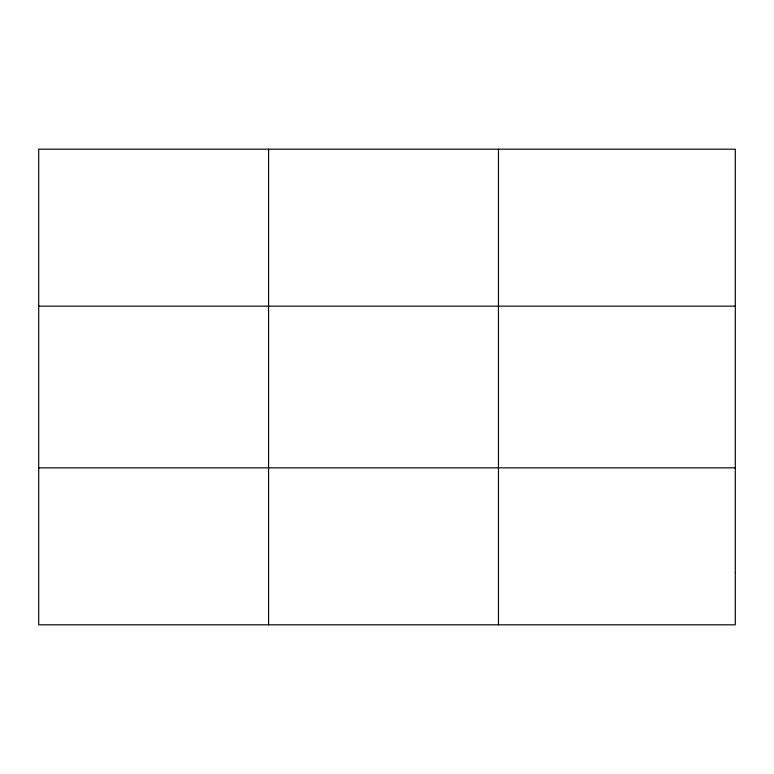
<?xml version="1.0" encoding="UTF-8"?>
<svg xmlns="http://www.w3.org/2000/svg" width="774" height="774" viewBox="0 0 774 774"><rect width="100%" height="100%" fill="white"/><g stroke="black" fill="none" stroke-linecap="round" stroke-linejoin="round"><path stroke-width="1.16" d="M268.578 624.812L268.578 149.189M498.456 624.812L498.456 149.189M38.7 306.146L735.3 306.146M38.7 467.854L735.3 467.854M735.3 572.489L735.3 624.812L38.7 624.812L38.7 149.189L735.3 149.189L735.3 572.489"/></g></svg>
